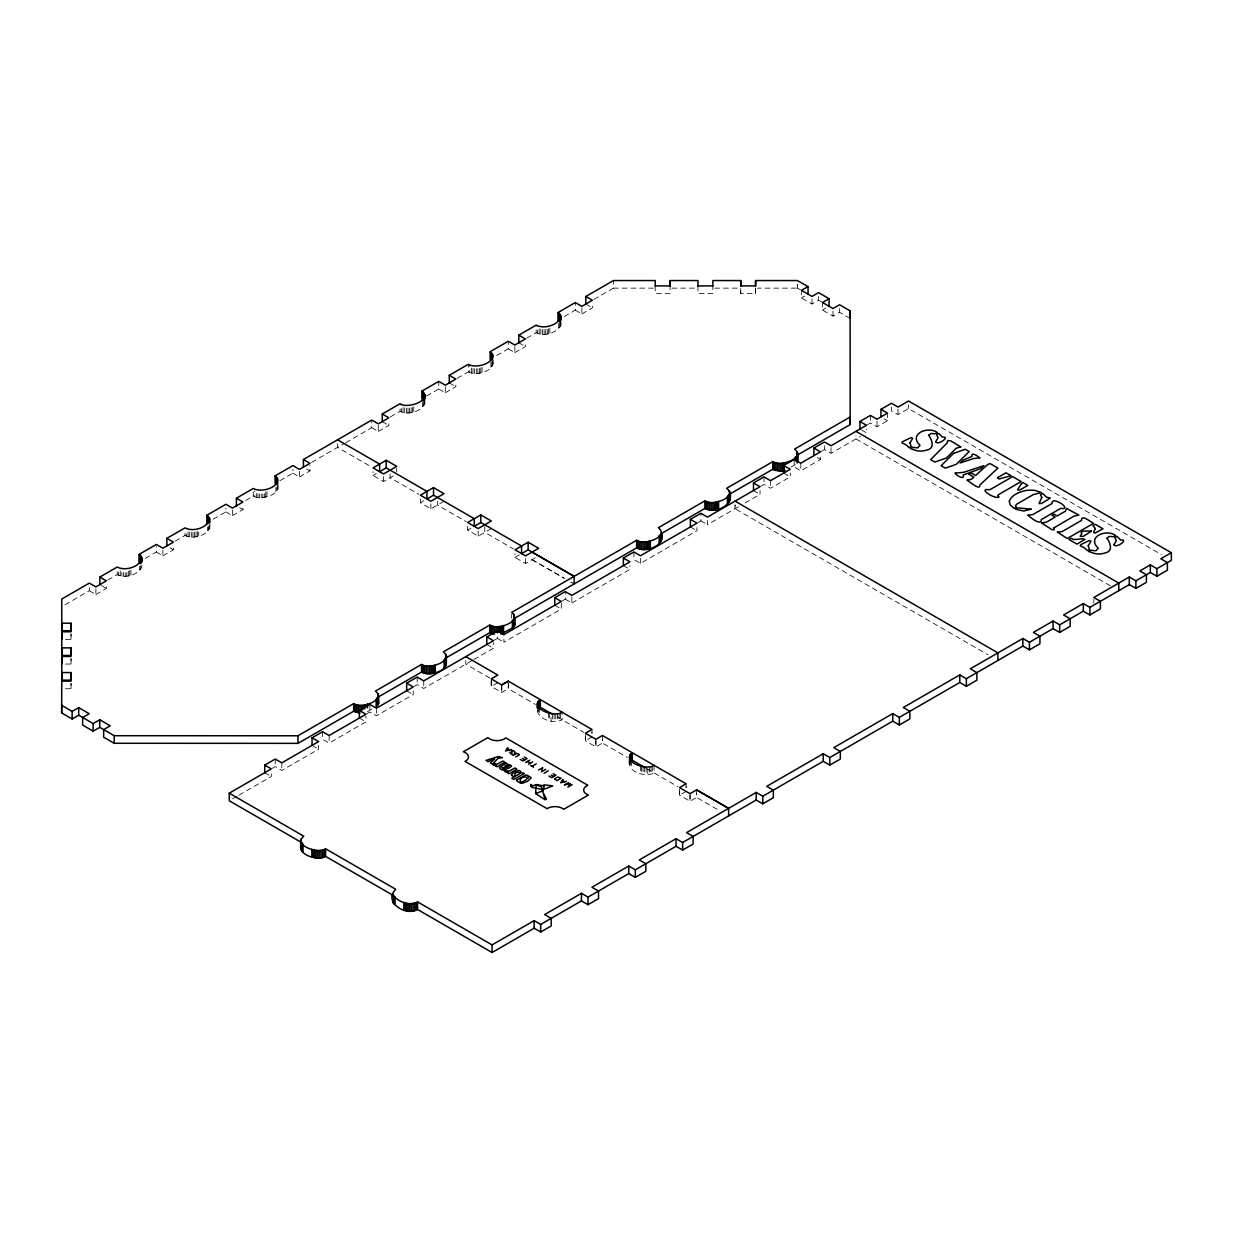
<?xml version="1.0" encoding="UTF-8"?>
<svg xmlns="http://www.w3.org/2000/svg" width="1233" height="1233" viewBox="0 0 1233 1233"><rect width="100%" height="100%" fill="white"/><g stroke="black" fill="none" stroke-linecap="round" stroke-linejoin="round"><path stroke-width="0.75" stroke-dasharray="5 3.75" d="M65.472 688.723L71.036 688.723L71.036 683.036M65.472 664.048L71.036 664.048L71.036 658.36M65.457 639.372L71.036 639.372L71.036 633.685M64.995 604.786L89.331 590.715L89.331 586.923M89.331 590.715L95.897 594.506L95.897 588.819M95.897 594.506L106.408 588.434L106.408 584.642M107.733 580.096L117.212 574.64L117.212 570.848M142.026 565.685C140.146 574.162 126.614 578.4 118.676 575.302L118.676 569.615M120.248 575.811L120.248 570.124M121.882 576.165L121.882 572.374M123.531 576.381L123.531 572.59M125.165 576.428L125.165 572.636M126.752 576.32L126.752 572.528M128.278 576.058L128.278 570.37M129.665 575.641L129.665 569.954M130.914 575.056L130.914 569.353M139.73 569.954L139.73 566.163M140.747 569.245L140.747 565.438M145.294 558.395L156.344 552.014L156.344 546.327M156.344 552.014L162.91 555.806L162.91 550.118M162.91 555.806L173.421 549.748L173.421 545.942M175.101 541.179L185.012 535.476L185.012 531.67M209.487 525.582C210.751 534.567 193.766 539.33 186.476 536.139L186.476 532.348M188.048 536.648L188.048 530.961M189.666 537.018L189.666 531.331M191.331 537.218L191.331 531.531M192.965 537.28L192.965 531.593M194.567 537.172L194.567 531.485M196.078 536.91L196.078 531.223M197.48 536.478L197.48 530.791M198.729 535.893L198.729 532.101M207.545 530.791L207.545 527M208.562 530.067L208.562 526.275M209.302 529.265L209.302 525.474M209.749 528.387L209.934 523.686M213.155 519.216L225.87 511.88L225.87 508.088M225.87 511.88L232.436 515.671L232.436 509.984M232.436 515.671L242.947 509.599L242.947 505.807M245.614 500.49L253.289 496.051L253.289 492.26M277.148 485.216C281.771 494.079 261.581 500.274 254.769 496.729L254.769 491.027M256.325 497.238L256.325 493.447M257.959 497.608L257.959 493.801M259.608 497.808L259.608 494.017M261.242 497.87L261.242 494.063M262.845 497.762L262.845 493.971M264.355 497.5L264.355 493.709M265.742 497.069L265.742 491.381M266.991 496.483L266.991 490.796M275.838 491.381L275.838 487.59M276.855 490.657L276.855 486.865M277.595 489.855L277.595 486.064M278.041 488.977L278.041 485.186M279.953 480.67L292.899 473.179L292.899 469.388M292.899 473.179L299.465 476.971L299.465 471.283M299.465 476.971L309.976 470.914L309.976 465.211M337.58 443.603L337.58 447.394L371.549 466.999M345.718 442.693L371.734 427.666L371.734 420.068M393.435 475.846L383.571 481.533L373.06 475.46L373.06 471.669M371.734 427.666L378.315 431.458L378.315 423.859M383.571 481.533L383.571 475.846M378.315 431.458L388.827 425.385L388.827 421.594M390.152 473.95L390.152 477.741L418.943 494.371M396.718 472.054L396.718 468.263M390.352 416.924L400.078 411.313L400.078 403.73M424.907 402.374C423.011 410.851 409.479 415.105 401.542 411.976L401.542 404.393M403.114 412.5L403.114 404.902M404.732 412.855L404.732 405.272M406.381 413.07L406.381 405.487M408.015 413.117L408.015 405.534M409.618 413.024L409.618 405.426M411.128 412.747L411.128 405.164M412.531 412.331L412.531 404.748M413.779 411.745L413.779 404.162M444.019 501.261L430.887 508.844L420.376 502.771L420.376 497.084M422.611 406.643L422.611 399.045M423.628 405.919L423.628 398.336M424.368 405.118L424.368 399.415M424.83 404.239L424.83 398.552M430.887 508.844L430.887 503.156M437.453 501.261L437.453 505.052L466.259 521.682M426.479 396.07L438.763 388.965L438.763 381.382M438.763 388.965L445.329 392.757L445.329 385.174M445.329 392.757L455.84 386.684L455.84 382.893M491.335 528.572L478.188 536.155L467.677 530.098L467.677 526.291M457.212 378.315L468.34 371.888L468.34 364.305M492.815 361.993C494.109 370.994 477.094 375.741 469.804 372.551L469.804 364.968M471.376 373.075L471.376 365.477M472.994 373.429L472.994 365.847M474.659 373.645L474.659 366.047M476.292 373.691L476.292 366.109M477.88 373.584L477.88 366.001M478.188 536.155L478.188 530.467M479.39 373.322L479.39 365.739M480.793 372.905L480.793 365.322M482.041 372.32L482.041 364.721M484.769 526.676L484.769 532.363L513.56 548.993M490.888 367.218L490.888 359.635M491.227 680.755L491.227 686.457L501.739 692.53L508.304 688.723L508.304 681.155L508.304 688.723L535.507 704.444M491.905 366.509L491.905 358.911M492.63 365.692L492.63 358.109M493.092 364.814L493.277 356.306M473.919 659.516L493.4 648.265L493.4 642.578M494.341 640.127L497.346 638.401L497.346 630.818M561.323 603.353L561.323 609.056L503.912 642.193L503.912 634.61M496.745 355.489L508.289 348.831L508.289 341.233M511.633 618.149L511.633 614.342M508.289 348.831L514.855 352.623L514.855 345.024M535.353 557.778L525.505 563.481L514.993 557.408L514.993 553.617M514.855 352.623L525.366 346.55L525.366 342.759M525.505 563.481L525.505 557.778M532.07 559.674L564.437 578.339L532.07 559.674L532.07 555.883M526.691 338.196L536.155 332.74L536.155 325.142M561 323.801C559.088 332.278 545.556 336.517 537.619 333.403L537.619 325.82M539.191 333.912L539.191 326.329M540.825 334.282L540.825 326.699M542.474 334.482L542.474 326.899M544.123 334.544L544.123 326.961M545.71 334.436L545.71 326.853M547.236 334.174L547.236 326.591M548.623 333.758L548.623 326.159M549.872 333.157L549.872 325.574M558.703 328.07L558.703 320.488M559.72 327.346L559.72 319.763M560.445 326.545L560.445 318.962M560.907 325.666L560.907 319.979M562.263 600.918L565.269 599.192L565.269 591.593M565.269 599.192L571.835 602.983L571.835 595.4M564.282 316.511L575.302 310.13L575.302 302.547M575.302 310.13L581.884 313.922L581.884 306.339M585.382 737.026L585.382 740.817L595.893 746.89L602.475 743.083L602.475 739.307M581.884 313.922L592.395 307.849L592.395 304.058M602.475 735.5L602.475 743.083L627.335 757.447M593.952 299.372L613.448 288.137L613.448 280.554M571.835 602.983L629.94 569.43L629.94 565.639M633.885 551.983L633.885 559.566L640.451 563.358L696.969 530.729L696.969 525.042M640.451 563.358L640.451 555.775M655.232 285.917L655.232 293.5L670.105 293.5L670.105 285.917M679.537 791.386L679.537 795.177L690.048 801.25L696.63 797.458L696.63 793.667M696.63 789.86L696.63 797.458L719.024 810.389M697.97 285.917L697.97 293.5L712.844 293.5L712.844 285.917M697.909 522.607L700.899 520.865L700.899 513.282M738.397 506.809L707.48 524.672L707.48 517.074M735.068 508.736L735.068 504.944L735.068 508.736L987.91 654.708M755.598 288.152L755.598 293.5L740.725 293.5L740.725 288.137M740.725 293.5L740.725 285.917M755.598 293.5L755.598 285.917M797.381 288.137L797.381 284.345L797.381 288.137L757.494 288.152M821.563 301.946L818.558 300.205L811.992 303.996L801.481 297.939L801.481 290.341M811.992 303.996L811.992 296.413M818.558 300.205L818.558 296.413M850.107 318.422L839.581 312.334L832.999 316.126L822.503 310.069L822.503 302.486M832.999 316.126L832.999 308.543M839.581 312.334L839.581 308.543M537.264 710.871C539.422 719.795 554.033 724.187 562.125 719.81L562.125 712.227M654.106 765.339L654.106 772.921C646.755 777.36 628.445 772.521 629.616 763.027M311.548 462.421L344.084 443.633M373.06 475.46L376.342 473.564M420.376 502.771L423.659 500.875M801.481 297.939L804.764 296.028M822.503 310.069L825.786 308.173M467.677 530.098L470.96 528.202M514.993 557.408L519.925 554.557M371.796 709.145L366.139 712.273M790.954 467.137L795.362 464.594M272.246 768.359L275.252 766.618L281.818 770.409L318.623 749.171L318.623 745.379M366.864 713.722L369.869 711.996L376.435 715.787L413.24 694.549L413.24 690.757M414.18 686.411L417.17 684.685L423.751 688.476L472.285 660.441M760.977 486.187L763.982 484.461L770.548 488.253L790.261 476.863L790.261 473.071M821.425 451.293L824.43 449.552L831.011 453.343L860.48 436.328M867.431 424.738L870.421 422.996L877.002 426.803L887.513 420.73L887.513 413.132M232.498 798.892L237.337 796.102M238.955 795.162L271.306 776.482L271.306 772.69M322.553 731.724L322.553 739.307L329.134 743.098L365.924 721.86L365.924 716.173M745.056 502.972L760.037 494.325L760.037 490.534M794.206 459.416L794.206 467.014L800.787 470.806L820.484 459.416L820.484 453.729M891.459 407.075L891.459 410.866L898.025 414.658L908.536 408.585L1161.363 554.557M497.793 682.666L491.227 686.473L491.227 678.874M591.948 737.026L585.382 740.833L585.382 733.234M686.118 791.386L679.537 795.193L679.537 787.594M613.448 288.137L653.336 288.137M671.954 288.137L694.256 288.137M714.708 288.137L738.86 288.137M117.212 574.64L118.676 575.302M536.155 332.74L537.619 333.403M468.34 371.888L469.804 372.551M400.078 411.313L401.542 411.976M253.289 496.051L254.769 496.729M185.012 535.476L186.476 536.139M797.458 288.09L800.479 289.817M884.231 418.835L887.513 420.73M861.574 430.009L866.506 432.86L866.506 429.069M1110.486 585.875L855.979 438.933L855.979 435.141M585.829 304.058L592.395 307.849M817.202 457.52L820.484 459.416M783.695 473.071L790.261 476.863M518.8 342.759L525.366 346.55M753.471 490.534L760.037 494.325M700.899 520.865L707.48 524.672M449.274 382.893L455.84 386.684M690.388 526.938L696.969 530.729M382.261 421.594L388.827 425.385M623.374 565.639L629.94 569.43M554.758 605.264L561.323 609.056M306.693 469.002L309.976 470.914M497.346 638.401L503.912 642.193M486.819 644.474L493.4 648.265M239.664 507.703L242.947 509.599M489.794 678.058L465.797 664.202L465.797 656.603M557.516 717.128L583.748 732.279M646.755 768.652L678.119 786.777M170.139 547.837L173.421 549.748M406.659 690.757L413.24 694.549M359.358 718.068L365.924 721.86M101.476 585.583L106.408 588.434M312.041 745.379L318.623 749.171M264.741 772.69L271.306 776.482M71.036 634.224L71.036 639.372M71.036 658.9L71.036 664.048M71.036 683.575L71.036 688.723M1093.825 599.408L1093.825 603.199M908.536 404.794L908.536 408.585M898.025 408.971L898.025 414.658M877.002 421.1L877.002 426.803M870.421 415.413L870.421 422.996M831.011 447.656L831.011 453.343M824.43 445.76L824.43 449.552M800.787 463.207L800.787 470.806M770.548 480.67L770.548 488.253M763.982 476.863L763.982 484.461M652.642 766.001L652.642 773.584M651.07 766.51L651.07 774.108M649.437 766.88L649.437 774.463M647.787 768.991L647.787 774.678M646.138 767.142L646.138 774.725M644.551 767.034L644.551 774.632M643.025 766.772L643.025 774.37M641.622 766.356L641.622 773.939M640.374 765.77L640.374 773.353M631.543 760.669L631.543 768.251M630.525 759.944L630.525 767.527M629.801 759.143L629.801 766.726M629.339 758.264L629.339 765.847M629.154 759.235L629.154 764.922M560.645 712.89L560.645 720.473M559.088 713.398L559.088 720.997M557.455 713.768L557.455 721.351M555.806 713.984L555.806 721.567M554.156 714.03L554.156 721.629M552.554 713.938L552.554 721.521M551.043 717.467L551.043 721.259M549.641 713.244L549.641 720.827M548.392 712.659L548.392 720.242M539.561 707.557L539.561 715.14M538.544 706.833L538.544 714.431M537.804 706.031L537.804 713.614M423.751 680.893L423.751 688.476M417.17 677.102L417.17 684.685M376.435 708.204L376.435 715.787M369.869 704.413L369.869 711.996M329.134 735.515L329.134 743.098M281.818 762.826L281.818 770.409M275.252 759.035L275.252 766.618M501.739 684.931L501.739 692.514L501.739 684.947M591.948 729.427L591.948 733.219L591.948 729.443M595.893 739.291L595.893 746.89L595.893 739.307M686.118 783.787L686.118 787.594L686.118 783.803M690.048 793.651L690.048 801.25L690.048 793.667M574.146 583.949L570.91 582.084L574.1 583.98"/><path stroke-width="1.5" d="M359.974 712.998L353.655 711.241L298.016 743.36L114.191 743.283L103.664 737.211L103.664 729.628L110.23 725.836L99.734 719.764L93.169 723.571L78.712 715.217L72.13 719.009L61.65 712.905L61.742 705.276M71.036 623.204L71.036 630.787L61.742 630.787L61.742 623.204L71.036 623.204L71.036 631.789L61.742 631.789L61.742 639.372M71.036 672.555L71.036 680.138L61.758 680.138L61.758 672.555L71.036 672.555L71.036 681.14L61.758 681.14L61.65 712.905M61.758 664.048L61.758 656.465L71.036 656.465L71.036 647.88L61.742 647.88L61.742 655.463L71.036 655.463L71.036 647.88M61.742 630.787L61.742 599.068L89.331 583.117L95.897 586.923L106.408 580.851L99.842 577.059L99.842 584.642M72.13 719.009L72.13 711.426L61.65 705.307M78.712 715.217L78.712 707.634L89.223 713.707L82.642 717.498L82.642 725.081L93.169 731.154L99.734 727.362L99.734 719.764M93.169 731.154L93.169 723.571M114.191 743.283L114.191 735.7L99.734 727.362M138.99 554.449L138.99 562.032L140.146 562.88L140.146 555.297L138.99 554.449L156.344 544.431L162.91 548.223L173.421 542.15L166.856 538.359L166.856 545.942M141.04 563.789L141.04 556.206L140.146 555.297M141.672 560.938L141.04 556.206M142.026 561.894L141.672 557.146M206.805 515.302L206.805 522.884L207.961 523.732L207.961 516.149L206.805 515.302L225.87 504.282L232.436 508.088L242.947 502.016L236.382 498.224L236.382 505.807M208.855 522.746L207.961 516.149M209.487 521.775L208.855 517.043M209.841 522.73L209.487 517.983M275.098 475.876L275.098 483.475L276.254 484.322L276.254 476.739L275.098 475.876L292.899 465.596L299.465 469.388L309.976 463.315L303.41 459.524L303.41 467.107M277.148 483.321L276.254 476.739M277.764 484.261L277.148 477.633M298.016 743.36L297.985 735.747L353.655 703.658C360.776 709.222 386.669 700.19 375.464 691.066L421.563 664.448C428.668 670.028 454.576 660.965 443.371 651.872L489.825 625.039C496.93 630.602 522.884 621.571 511.633 612.447L636.629 540.285C643.718 545.865 669.673 536.817 658.422 527.709L704.891 500.875C711.98 506.424 737.951 497.392 726.684 488.283L772.798 461.666C779.888 467.23 805.843 458.198 794.591 449.089L850.215 416.954L850.215 424.553L797.859 454.792M353.655 711.241L353.655 703.658M355.135 711.903L355.135 704.32M356.707 712.427L356.707 704.844M358.325 712.797L358.325 705.199M359.974 711.102L359.974 705.415M361.623 711.164L361.623 705.476M363.226 709.16L363.226 705.368M364.737 708.898L364.737 705.106M367.388 707.896L367.388 704.105M376.204 699.003L376.204 706.586L378.593 703.257L378.5 694.718M377.221 705.877L377.221 698.279M377.961 705.06L378.146 693.763M378.408 704.182L378.408 696.599M382.261 421.594L382.261 413.995L400.078 403.73C407.167 409.264 433.076 400.247 421.871 391.138L438.763 381.382L445.329 385.174L455.84 379.101L449.274 375.31L449.274 382.893M433.507 487.605L444.019 493.678L430.887 501.261L420.376 495.188L433.507 487.605L433.507 495.188L426.942 498.98L426.942 491.397L386.206 467.877L386.206 460.294L396.718 466.351L383.571 473.95L373.06 467.877L386.206 460.294M377.113 697.708L421.563 672.047L421.563 664.448M421.871 391.138L421.871 398.721L423.921 400.478M445.421 661.212C449.737 670.49 430.101 676.131 423.042 672.709L423.042 665.126M423.027 399.584L423.027 391.986M423.921 398.583L423.921 392.895M424.599 673.233L424.599 665.635M424.553 399.523L424.553 393.836M424.907 398.583L424.907 394.791M426.233 673.588L426.233 666.005M427.882 673.804L427.882 666.221M429.531 673.865L429.531 666.267M431.118 673.757L431.118 666.174M432.644 673.495L432.644 665.912M434.031 673.064L434.031 665.481M435.28 672.478L435.28 664.895M444.111 667.377L444.111 659.794M445.128 666.652L445.128 659.069M445.868 665.851L445.868 658.252M446.053 662.152L446.053 654.553M446.315 664.972L446.408 655.509M574.1 583.98L574.146 576.35L528.14 549.81L521.559 553.617L521.559 546.019L480.824 522.499L480.824 514.916L491.335 520.989L478.188 528.572L467.677 522.499L480.824 514.916M486.819 644.474L486.819 636.891L497.346 630.818L503.912 634.61L561.323 601.457L554.758 597.666L554.758 605.264M445.021 658.499L489.825 632.621L489.825 625.039M490.148 351.713L490.148 359.296L491.289 360.144L491.289 352.561L490.148 351.713L508.289 341.233L514.855 345.024L525.366 338.967L518.8 335.16L518.8 342.759M494.495 634.178L491.304 633.3L491.304 625.701M492.183 359.157L491.289 352.561M492.876 633.808L492.876 626.225M492.815 358.202L492.183 353.47M494.495 632.282L494.495 626.595M496.144 632.498L496.144 626.796M497.793 632.544L497.793 626.857M499.396 632.452L499.396 626.749M500.906 626.487L500.906 634.086L512.404 627.967L514.608 625.563L514.778 617.055M502.309 633.654L502.309 626.071M503.557 633.068L503.557 625.485M512.404 627.967L512.404 620.369M513.421 627.243L513.421 619.66M513.683 617.995L513.683 614.204M514.146 626.441L514.146 618.843M514.608 625.563L514.608 617.98M528.14 549.81L528.14 542.227L538.651 548.3L525.505 555.883L514.993 549.81L528.14 542.227M557.979 312.581L557.979 320.164L559.119 321.012L559.119 313.429L557.979 312.581L575.302 302.547L581.884 306.339L592.395 300.266L585.829 296.475L585.829 304.058M560.013 321.921L560.013 314.323L559.119 313.429M560.645 319.054L560.013 314.323M561 320.01L560.645 315.263M623.374 565.639L623.374 558.056L633.885 551.983L640.451 555.775L696.969 523.146L690.388 519.355L690.388 526.938M514.916 618.149L636.613 547.884L636.629 540.285M661.566 532.302C665.712 545.156 648.065 552.353 638.093 548.546L638.093 540.963M639.665 549.055L639.665 541.472M641.283 549.425L641.283 541.842M642.948 549.641L642.948 542.058M644.582 549.687L644.582 542.104M646.184 549.594L646.184 542.011M647.695 549.332L647.695 541.749M649.097 548.901L649.097 541.318M650.346 548.315L650.346 540.732M655.232 286.241L655.232 280.554L613.448 280.554L585.829 296.475M659.193 543.214L659.193 535.631M660.21 542.489L660.21 534.906M660.934 541.688L660.934 534.105M661.397 540.809L661.397 533.226M697.986 286.241L697.986 280.554L670.105 280.554L670.105 285.917L655.232 285.917M670.105 286.241L670.105 280.554M661.736 533.38L704.891 508.458L704.891 500.875M729.381 490.981C735.13 504.497 717.267 513.267 706.355 509.137L706.355 501.538M707.927 509.645L707.927 502.062M709.561 510.015L709.561 502.432M711.21 510.215L711.21 502.632M712.844 510.277L712.844 502.694M712.844 286.241L712.844 280.554L740.725 280.554L740.725 286.241M714.446 510.169L714.446 502.586M715.957 509.907L715.957 502.324M717.359 509.476L717.359 501.893M718.608 508.89L718.608 501.307M727.455 503.804L727.455 496.205M728.472 503.079L728.472 495.496M729.212 502.278L729.212 494.68M729.659 501.399L729.751 491.936M740.725 280.554L740.725 285.917L755.598 285.917L755.598 280.554L797.381 280.554L808.047 286.549L808.047 294.132M755.598 286.241L755.598 280.554M756.214 800.001L756.214 792.418L762.795 796.21L823.243 761.316L829.809 765.107L840.32 759.035L840.32 751.452L833.755 747.66L892.769 713.583L899.335 717.375L959.783 682.481L966.364 686.272L976.875 680.2L976.875 672.617L970.309 668.825L1022.866 638.478L1029.432 642.27L1053.09 628.614L1059.656 632.406L1070.182 626.333L1070.182 618.75L1063.601 614.959L1083.314 603.569L1089.895 607.36L1089.895 614.959L1083.314 611.167L1059.656 624.823L1053.09 621.016L1033.377 632.406L1039.943 636.197L1039.943 643.78L1029.432 649.853L1022.866 646.061L966.364 678.689L959.783 674.898L903.28 707.511L909.846 711.302L909.846 718.901L899.335 724.973L892.769 721.166L829.809 757.524L823.243 753.733L766.741 786.346L773.307 790.137L773.307 797.736L762.795 803.808L756.214 800.001L682.635 842.493L676.054 838.702L639.264 859.94L645.83 863.732L645.83 871.33L635.319 877.387L628.753 873.596L588.018 897.115L581.437 893.324L544.647 914.562L551.213 918.369L551.213 925.952L540.701 932.025L534.136 928.233L492.075 952.508L417.571 909.492C405.703 916.735 382.816 901.755 395.762 889.301L325.574 848.782C318.484 854.346 292.56 845.314 303.765 836.19L229.261 793.173L229.261 800.756L302.116 842.833M762.795 803.808L762.795 796.21M729.982 493.971L772.798 469.264L772.798 461.666M785.282 470.282L780.766 471.068L774.262 469.927L774.262 462.344M775.834 470.451L775.834 462.853M777.468 470.806L777.468 463.223M779.117 471.021L779.117 463.423M780.766 471.068L780.766 463.485M782.369 470.96L782.369 463.377M783.88 470.698L783.88 463.115M795.362 460.803L795.362 457.011M796.379 460.079L796.379 456.287M797.104 461.173L797.104 455.486M797.273 451.787L797.104 463.069M797.566 462.19L797.643 452.742M797.736 461.265L797.736 453.682M823.243 761.316L823.243 753.733M829.069 306.277L829.069 298.694L818.558 292.622L811.992 296.413L801.481 290.341L808.047 286.549M829.809 765.107L829.809 757.524M850.107 318.422L850.107 310.824L839.581 304.751L832.999 308.543L822.503 302.486L829.069 298.694M892.769 721.166L892.769 713.583M899.335 724.973L899.335 717.375M959.783 682.481L959.783 674.898M966.364 686.272L966.364 678.689M997.898 660.472L997.898 652.889L735.068 501.153M535.661 793.574L536.139 784.789L541.379 786.839L545.202 799.847L535.661 793.574L543.183 790.707M392.495 895.004L325.574 856.38C318.792 861.204 297.045 854.916 301.715 845.53M392.618 901.493L392.711 900.537M539.16 700.483L539.16 708.066L540.316 707.218L540.316 699.635C529.08 708.759 555.02 717.776 562.125 712.227M543.707 785.914L543.892 784.82L552.8 785.868L543.075 789.567L531.685 787.332L530.714 784.358L532.548 785.883L536.463 784.558L544.339 786.007L543.075 789.567M631.142 753.594L631.142 761.177L632.298 760.329L632.298 752.731C621.078 761.855 647.001 770.887 654.106 765.339M514.438 752.762L514.731 752.562A1.603 0.925 0 0 0 514.978 751.914C509.198 746.304 514.392 759.281 509.738 752.222M511.448 751.159L511.495 751.96M508.042 747.614L505.53 750.989L511.371 749.525M563.127 779.41L560.599 782.785L566.44 781.321M547.144 808.678L465.041 761.408A10.434 6.026 0 0 0 463.377 751.745L487.929 737.565A10.08 5.811 0 0 0 488.7 738.259A10.434 6.026 0 0 0 505.792 737.889L587.817 785.251L586.754 785.791M166.856 538.359L185.012 527.878C193.103 532.255 207.653 527.847 209.841 518.939M303.41 459.524L371.734 420.068L378.315 423.859L388.827 417.802L382.261 413.995M449.274 375.31L468.34 364.305C475.691 368.729 493.971 363.889 492.815 354.41M518.8 335.16L536.155 325.142C544.246 329.504 558.796 325.127 561 316.218M236.382 498.224L253.289 488.468C260.641 492.907 278.92 488.052 277.764 478.574M386.206 467.877L379.641 471.669L379.641 464.086L337.58 439.811M72.13 711.426L78.712 707.634M480.824 522.499L474.258 526.291L474.258 518.708L433.507 495.188M264.741 772.69L264.741 765.107L275.252 759.035L281.818 762.826L318.623 741.588L312.041 737.796L312.041 745.379M312.041 737.796L322.553 731.724L329.134 735.515L365.924 714.277L359.358 710.485L359.358 718.068M359.358 710.485L369.869 704.413L376.435 708.204L413.24 686.951L406.659 683.159L406.659 690.757M406.659 683.159L417.17 677.102L423.751 680.893L493.4 640.682L486.819 636.891M554.758 597.666L565.269 591.593L571.835 595.4L629.94 561.847L623.374 558.056M690.388 519.355L700.899 513.282L707.48 517.074L760.037 486.727L753.471 482.935L753.471 490.534M753.471 482.935L763.982 476.863L770.548 480.67L790.261 469.28L783.695 465.488L783.695 473.071M783.695 465.488L794.206 459.416L800.787 463.207L820.484 451.833L813.919 448.041L813.919 455.624M813.919 448.041L824.43 441.969L831.011 445.76L866.506 425.277L859.925 421.47L859.925 429.069M859.925 421.47L870.421 415.413L877.002 419.205L887.513 413.132L880.948 409.341L880.948 416.939M880.948 409.341L891.459 403.268L898.025 407.075L908.536 401.002L1171.35 552.738L1171.35 560.321L1156.893 568.66L1156.893 576.258L1150.327 572.466L1145.811 575.056M229.261 793.173L271.306 768.899L264.741 765.107M465.797 656.603L497.793 675.083L491.227 678.874L501.739 684.947L508.304 681.14L591.948 729.443L585.382 733.234L595.893 739.307L602.475 735.5L686.118 783.803L679.537 787.594L690.048 793.667L696.63 789.86L728.626 808.355L728.626 815.938M501.739 684.947L508.304 681.155M515.841 756.954L519.124 754.95A1.603 0.925 0 0 0 519.216 754.334L516.673 753.286L512.897 755.259L516.041 753.471M525.582 762.549L529.758 760.144M528.525 764.26L532.702 761.855M532.055 766.309L536.232 763.89M538.544 770.039L542.72 767.635L541.518 771.766L545.695 769.346M544.077 773.245L548.253 770.825M568.552 782.539L564.375 784.959L570.355 783.587L567.966 787.039L572.143 784.62M392.618 893.894C396.887 901.739 409.217 906.332 417.571 901.893L492.075 944.91L534.136 920.635L540.701 924.426L581.437 900.907L588.018 904.698L598.529 898.641L598.529 891.043L591.948 887.251L628.753 866.013L635.319 869.804L676.054 846.285L682.635 850.076L693.146 844.004L693.146 836.421L686.565 832.629L756.214 792.418M1129.305 577.013L1129.305 584.596L1135.87 588.388L1146.413 582.33L1146.413 574.748L1135.87 580.805L1129.305 577.013L1093.825 597.496L1100.406 601.303L1100.406 608.886L1089.895 614.959M1156.893 568.66L1150.327 564.868L1139.816 570.941L1146.413 574.748M1171.35 552.738L1160.839 558.796L1167.404 562.602L1167.404 570.185L1156.893 576.258M1089.895 607.36L1129.305 584.596M99.842 577.059L117.212 567.041C125.304 571.388 139.853 566.995 142.026 558.102M530.868 786.423L532.548 785.883M697.97 285.917L712.844 285.917M114.191 735.7L298.016 735.777M850.169 424.522L850.107 310.824M772.798 469.264L774.262 469.927M704.891 508.458L706.355 509.137M636.613 547.884L638.093 548.546M489.825 632.621L491.304 633.3M421.563 672.047L423.042 672.709M855.979 431.35L1118.793 583.086L1118.793 590.669M696.63 789.875L728.626 808.355M539.468 706.725L552.6 714.292M631.99 760.129L645.106 767.712M524.349 757.016L527.046 758.588L522.884 760.977L520.187 759.42M553.201 773.677L555.898 775.233L551.737 777.638L549.039 776.081M507.256 748.678L509.522 749.988M562.325 780.474L564.606 781.784M522.438 758.387L524.904 759.821M527.431 761.485L530.39 763.181M551.29 775.048L553.756 776.482M530.544 765.431L533.565 767.173M544.863 798.321L546.435 799.231L543.938 794.098M532.07 552.091L574.1 576.381M378.146 701.361L378.593 703.257M661.474 538.944L661.566 539.884M514.685 623.682L514.778 624.638M61.742 631.789L61.742 655.463M61.758 656.465L61.758 680.138M1150.327 564.868L1150.327 572.466M1135.87 580.805L1135.87 588.388M1083.314 603.569L1083.314 611.167M1059.656 624.823L1059.656 632.406M1053.09 621.016L1053.09 628.614M1029.432 642.27L1029.432 649.853M1022.866 638.478L1022.866 646.061M682.635 842.493L682.635 850.076M676.054 838.702L676.054 846.285M635.319 869.804L635.319 877.387M630.248 754.488L630.248 760.191M629.616 755.428L629.616 759.22M628.753 866.013L628.753 873.596M588.018 897.115L588.018 904.698M581.437 893.324L581.437 900.907M540.701 924.426L540.701 932.025M538.266 701.377L538.266 708.975M537.634 702.317L537.634 708.019M537.264 703.272L537.172 708.019M534.136 920.635L534.136 928.233M492.075 944.91L492.075 952.508M417.571 901.893L417.571 909.492M416.091 902.571L416.091 910.154M414.535 903.08L414.535 910.663M412.901 903.45L412.901 911.033M411.252 903.65L411.252 911.233M409.603 903.712L409.603 911.295M408.015 903.604L408.015 911.187M406.489 903.342L406.489 910.925M405.102 902.91L405.102 910.493M403.854 902.325L403.854 909.908M395.022 897.223L395.022 904.822M394.005 896.514L394.005 904.097M393.265 895.697L393.265 903.28M392.803 894.819L392.803 902.417M325.574 848.782L325.574 856.38M324.109 849.46L324.109 857.043M322.537 849.969L322.537 857.551M320.919 850.338L320.919 857.921M319.27 850.539L319.27 858.137M317.621 850.6L317.621 858.183M316.018 850.493L316.018 858.076M314.507 850.231L314.507 857.814M313.105 849.799L313.105 857.397M311.857 849.213L311.857 856.812M303.025 844.112L303.025 851.71M302.008 843.403L302.008 850.986M301.268 842.586L301.268 850.169M301.083 838.887L301.083 846.47M300.729 839.843L300.821 849.306M300.636 840.798L300.636 848.381M586.738 785.775A10.465 6.042 0 0 0 588.372 795.069L563.712 809.31A10.465 6.042 0 0 0 547.113 808.678M1054.092 527.755L1054.2 529.789L1051.734 529.543L1041.423 522.915L1046.247 522.237L1055.14 517.105L1052.011 515.286L1053.907 514.192L1057.051 515.995L1065.451 511.156L1066.56 508.412L1078.86 515.132L1073.989 516.088L1054.092 527.755M928.788 435.218C931.917 440.166 935.446 448.427 926.6 450.122A12.392 7.151 0 0 1 916.874 450.754L910.447 448.565L912.636 447.302L917.583 447.872L920.003 445.375C907.966 433.785 928.341 425.77 937.311 432.521L935.092 433.8L931.023 433.507L928.788 435.218M1107.049 538.143C1110.178 543.09 1113.707 551.336 1104.845 553.031A12.392 7.151 0 0 1 1095.135 553.663L1088.708 551.49L1090.897 550.226L1095.844 550.797L1098.264 548.284C1086.227 536.694 1106.602 528.68 1115.572 535.446L1113.353 536.725L1109.284 536.432L1107.049 538.143M554.711 778.809L556.9 780.643L561.077 778.239L557.855 777.006L554.711 778.809M909.954 442.924L911.172 446.454L908.983 447.718C904.113 440.875 895.004 445.113 911.11 437.607L912.697 438.347L909.954 442.924M1088.215 545.849L1089.433 549.379L1087.244 550.642C1082.374 543.799 1073.265 548.022 1089.371 540.516L1090.958 541.256L1088.215 545.849M1009.334 501.091L1010.043 504.806L1014.004 508.35L1016.346 506.994L1015.514 505.638L1016.639 504.235L1033.362 494.572L1041.315 492.584L1035.628 490.58A17 9.818 0 0 0 1025.579 490.58C1019.398 492.029 1011.784 494.68 1009.334 501.091M1091.498 531.084L1083.129 536.463L1080.154 536.278L1081.757 533.812L1081.141 532.348L1083.375 531.069L1091.498 531.084M1028.045 515.209C1030.588 517.644 1041.346 526.383 1041.392 519.525L1060.673 508.397C1073.866 510.169 1051.163 495.003 1052.119 503.465L1032.853 514.593L1028.045 515.209M1057.405 532.147L1067.254 538.497L1093.532 523.331C1090.034 521.651 1081.387 513.899 1081.48 520.418L1062.214 531.546L1057.405 532.147M511.479 774.524L511.448 774.74A2.543 1.464 0 0 0 511.71 775.357L513.005 776.189A2.435 1.403 0 0 0 513.961 776.389L515.101 776.374L511.757 778.3L513.807 779.487L524.333 773.399L521.513 772.752L519.787 770.687A2.543 1.464 0 0 0 518.723 770.548L514.7 771.796L511.479 774.524M960.707 446.901L956.176 448.242L946.451 457.998L934.799 462.036L930.638 459.632L947.067 442.986L947.776 440.505L950.766 440.905L960.707 446.901M955.282 473.102C955.745 475.445 965.439 480.516 963.127 474.998L980.882 468.54L983.888 465.673L963.667 472.316L955.282 473.102M1095.258 528.541L1093.656 532.379L1095.104 533.103L1103.011 528.803L1095.258 524.318L1092.993 525.612L1095.258 528.541M1020.647 484.615L1017.579 490.01L1019.968 489.948L1027.844 485.401L1022.774 482.473L1020.647 484.615M979.726 457.875L973.762 458.491L960.122 462.976L963.035 460.14L972.02 456.41C970.479 451.155 978.37 456.395 979.726 457.875M508.705 765.955C507.749 768.19 501.923 766.109 506.439 765.339A1.557 0.894 0 0 1 507.302 765.261L507.626 765.292A1.957 1.125 0 0 1 508.412 765.57L508.705 765.955M511.387 766.356L508.643 768.267A2.435 1.403 0 0 1 507.842 768.329C493.709 765.662 509.722 770.178 504.651 770.209A2.697 1.557 0 0 1 503.634 770.224L501.415 769.562A9.51 5.487 0 0 1 500.351 768.914L499.488 767.851A2.235 1.295 0 0 1 499.565 767.311L505.684 763.397A3.422 1.973 0 0 0 506.146 762.903C507.749 765.107 508.674 763.982 511.186 765.708A2.312 1.325 0 0 1 511.387 766.356M520.249 772.906C512.419 780.551 513.39 769.901 520.249 772.906M528.31 777.653C516.766 788.812 518.122 773.692 528.31 777.653M1041.777 497.531L1039.034 503.603L1041.623 503.403L1050.269 498.101L1046.385 497.146L1042.825 493.462L1040.498 494.818L1041.777 497.531M935.708 441.707C937.342 446.099 951.275 436.128 942.444 437.145L938.729 433.461L936.618 434.679L938.036 437.885L935.708 441.707M1113.969 544.632C1115.603 549.024 1129.536 539.052 1120.705 540.054L1116.99 536.386L1114.879 537.603L1116.297 540.809L1113.969 544.632M516.843 779.903L516.781 780.057A3.576 2.065 0 0 0 516.874 781.028L520.68 783.217A3.576 2.065 0 0 0 522.345 783.279L527.431 781.275L530.899 778.331A3.576 2.065 0 0 0 530.822 777.376L527.015 775.172A3.576 2.065 0 0 0 525.35 775.125L516.843 779.903M967.581 479.776L967.181 480.408C969.138 480.993 980.482 491.474 979.881 485.047L997.867 468.093L990.099 463.608L987.741 464.425L975.627 475.506L971.311 473.01L968.506 474.042L973.87 477.14L971.172 479.467L967.581 479.776M1031.081 509.183L1023.775 511.017L1015.576 509.26L1017.919 507.904L1031.081 509.183M998.129 477.341L997.543 478.05L999.131 478.99L1011.075 475.722L1006.005 472.794L998.129 477.341M998.776 496.976C996.279 499.596 981.114 490.719 985.938 489.563L990.007 489.671L1012.632 476.616L1021.186 481.548L998.56 494.618L997.759 495.404L998.776 496.976M498.147 758.28L492.445 764.152L490.318 762.934L494.633 759.081L488.083 761.64L486.049 760.453L498.332 756.476L502.37 757.725L498.147 758.28M953.602 453.343L941.164 465.704L945.357 468.124L956.315 464.332L969.215 451.555L965.239 449.259L953.602 453.343M1084.686 539.438L1076.995 544.123L1068.996 539.499L1071.076 538.297C1075.176 541.457 1081.141 537.311 1084.686 539.438M494.618 763.366L492.661 764.491L493.323 764.876A2.466 1.418 0 0 0 494.418 765.138L496.128 765.061L495.065 765.662L497.022 766.787L504.944 762.21L502.91 761.038L497.346 764.09A1.726 0.986 0 0 1 496.36 764.121L494.618 763.366M506.624 770.286L504.667 771.411L505.33 771.812A2.466 1.418 0 0 0 506.424 772.074L508.135 771.981L507.071 772.598L509.029 773.723L516.951 769.145L514.916 767.974L509.352 771.026A1.726 0.986 0 0 1 508.366 771.057L506.624 770.286"/></g></svg>
